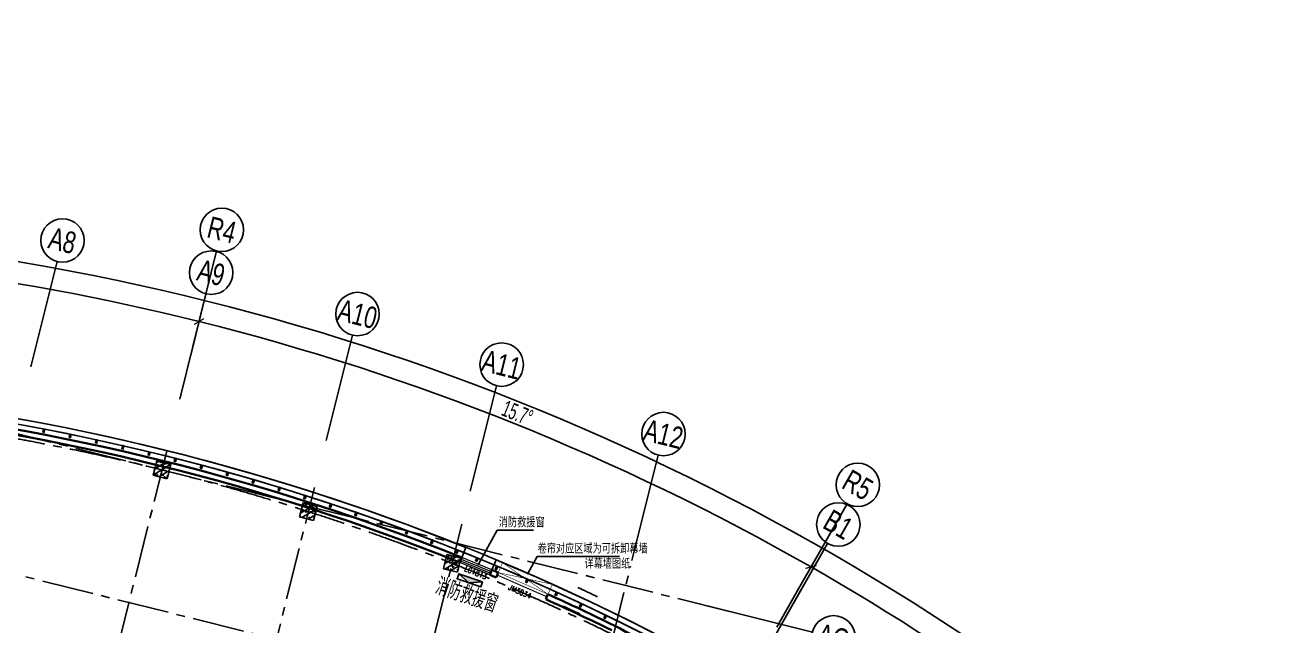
# Model space of a CAD drawing. Extents: x 138868 to 1251000, y -188972 to 132579.
# Drawn here: x 704455 to 773884, y 95453 to 128639 of the extents above; entities that cross this region are included whole.
import ezdxf
from ezdxf.enums import TextEntityAlignment as Align

# ---------------------------------------------------------------- set-up
doc = ezdxf.new("R2010")
doc.units = 0
doc.linetypes.add('CENTER2', pattern=[28.575, 19.05, -3.175, 3.175, -3.175])
doc.layers.get('0').update_dxf_attribs({"color": 8})
doc.layers.get('Defpoints').update_dxf_attribs({"color": 8})
for name, color, linetype in [('#幕墙线-平面', 8, 'Continuous'), ('#文字', 8, 'Continuous'), ('#标注', 8, 'Continuous'), ('#结构边线+内凹外凸边线', 8, 'Continuous'), ('#轴线', 8, 'CENTER2'), ('A-FLOR-UNDR', 8, 'Continuous'), ('A-ROOF', 8, 'Continuous'), ('COLUMN', 8, 'Continuous'), ('CURTWALL', 8, 'Continuous'), ('DIM_LEAD', 8, 'Continuous'), ('WINDOW_TEXT', 8, 'Continuous'), ('建-填充', 8, 'Continuous'), ('救援窗', 8, 'Continuous'), ('数据中心轮廓线', 8, 'Continuous')]:
    doc.layers.add(name, color=color, linetype=linetype)
for name, color, linetype, lineweight in [('PUB_TEXT', 8, 'Continuous', 5), ('WALL', 8, 'Continuous', 30), ('WINDOW', 8, 'Continuous', 13)]:
    doc.layers.add(name, color=color, linetype=linetype, lineweight=lineweight)
doc.styles.add('_TCH_DIM', font='SIMPLEX', dxfattribs={"bigfont": 'GBCBIG'})
doc.styles.add('_TCH_WINDOW', font='SIMPLEX', dxfattribs={"height": 3.5, "bigfont": 'GBCBIG'})
doc.styles.add('JHZX', font='jrs.shx', dxfattribs={"width": 0.6, "bigfont": 'jhz.shx'})
doc.styles.add('图纸文字', font='txt.shx', dxfattribs={"width": 0.5, "bigfont": 'HZTXT.shx'})
doc.dimstyles.new('JZBZ-300', dxfattribs={"dimscale": 300, "dimtxt": 3, "dimasz": 1.5, "dimexe": 1, "dimexo": 1, "dimgap": 0.5, "dimtad": 1, "dimdec": 0, "dimdsep": 46, "dimtxsty": 'JHZX', "dimblk1": 'ARCHTICK', "dimblk2": 'ARCHTICK', "dimsah": 1, "dimcen": 0, "dimclrd": 1, "dimclre": 1, "dimclrt": 2, "dimadec": 1, "dimazin": 2, "dimtfac": 1, "dimtdec": 0, "dimtix": 1, "dimtmove": 0, "dimatfit": 3, "dimfxl": 1, "dimtolj": 1, "dimlwd": -1, "dimlwe": -1, "dimarcsym": 1})

# ---------------------------------------------------------------- blocks, each defined once
blk = doc.blocks.new('_FZH')
at = {"layer": '建-填充', "ltscale": 300}
h = blk.add_hatch(dxfattribs=at)
h.set_pattern_fill('钢筋混凝土', color=256, scale=0.125, angle=-90)
h.set_pattern_definition([(315, (-0.5, 0.5), (0.22097, 0.22097), []), (320, (-0.5, 0.5), (-0.07844, -0.89658), [0.09375, -1.03125]), (265, (-0.5, 0.5), (0.94024, 0.17344), [0.075, -0.825]), (10.45, (-0.5065, 0.4253), (0.8618, -0.72314), [0.07968, -0.87643]), (316.18, (-0.25, 0.5), (-0.2069, -1.3341), [0.1406, -1.5469]), (6.64, (-0.2672, 0.3888), (1.2176, -1.1683), [0.1195, -1.31464]), (261.18, (-0.25, 0.5), (1.2176, -1.1683), [0.1125, -1.2375]), (291, (-0.3125, 0.375), (-0.50327, -0.74613), [0.09375, -1.03125]), (236, (-0.3125, 0.375), (0.90644, -0.30414), [0.075, -0.825]), (341.45, (-0.3544, 0.3128), (0.40316, -1.0503), [0.07968, -0.87643]), (307.5, (-0.5, 0.5), (0.41612, -0.0152), [0, -0.815, 0, -0.8375, 0, -0.828125]), (277.5, (-0.5, 0.5), (0.49301, -0.32884), [0, -0.4775, 0, -0.79625, 0, -0.315625]), (237.5, (-0.5, 0.77875), (-0.028194, -0.66728), [0, -0.3125, 0, -0.975, 0, -1.29375]), (227.5, (-0.5, 0.90375), (0.12513, -0.72898), [0, -0.40625, 0, -0.6475, 0, -0.91875])])
h.paths.add_polyline_path([(-0.5, 0.5), (-0.5, -0.5), (0.5, -0.5), (0.5, 0.5)])
at = {"layer": '#结构边线+内凹外凸边线'}
blk.add_lwpolyline([(-0.5, -0.5), (0.5, -0.5), (0.5, 0.5), (-0.5, 0.5)], close=True, dxfattribs=at)
blk = doc.blocks.new('$DorLib2D$00000213')
at = {"const_width": 0.02}
blk.add_lwpolyline([(0.5, 0), (-0.5, 0)], dxfattribs=at)
blk = doc.blocks.new('$WINLIB2D$00000001')
for points in [[(-0.5, 0.5), (-0.5, -0.5)], [(-0.5, 0.5), (0.5, 0.5)], [(0.5, -0.5), (0.5, 0.5)], [(0.5, 0.167), (-0.5, 0.167)], [(0.5, -0.167), (-0.5, -0.167)], [(-0.5, -0.5), (0.5, -0.5)]]:
    blk.add_lwpolyline(points)
blk = doc.blocks.new('A$C6e55dde9')
at = {"layer": '救援窗'}
h = blk.add_hatch(color=256, dxfattribs=at)
edge = h.paths.add_edge_path()
edge.add_arc((-839, -143), 839, 350.47785, 360)
edge.add_arc((839, -143), 839, 180, 189.52215)
edge.add_line((12, -282), (693, 0))
edge.add_line((693, 0), (-693, 0))
edge.add_line((-693, 0), (-12, -282))
edge = h.paths.add_edge_path()
edge.add_line((-12, -282), (0, -287))
edge.add_line((0, -287), (12, -282))
edge.add_arc((839, -143), 839, 180, 189.52215, ccw=False)
edge.add_arc((-839, -143), 839, -9.52215, 0, ccw=False)
blk.add_lwpolyline([(693, 0), (-693, 0), (-693, -287), (693, -287)], close=True, dxfattribs=at)
blk.add_lwpolyline([(693, 0), (0, -287), (-693, 0)], dxfattribs=at)
blk = doc.blocks.new('A$Cf5e5299f')
at = {"layer": '#标注', "ltscale": 300}
blk.add_blockref('A$C6e55dde9', (0, 0), dxfattribs=at)
at = {"layer": '#文字', "style": '图纸文字', "width": 0.7}
blk.add_text('消防救援窗', height=1000, dxfattribs=at).set_placement((-1646, -1458))
blk = doc.blocks.new('*U3166')
blk.add_line((0, -20), (0, 0))
blk.add_circle((0, -24), 4)
at = {"style": 'JHZX', "width": 0.75}
blk.add_attdef('AXES', text='', height=4, dxfattribs=at).set_placement((0, -24), align=Align.MIDDLE_CENTER)
blk = doc.blocks.new('*U3167')
blk.add_line((20, 0), (0, 0))
blk.add_circle((24, 0), 4)
at = {"style": 'JHZX', "width": 0.75}
blk.add_attdef('AXES', text='', height=4, dxfattribs=at).set_placement((24, 0), align=Align.MIDDLE_CENTER)
blk = doc.blocks.new('_ARCHTICK')
at = {"color": 0, "linetype": 'ByBlock', "const_width": 0.15}
blk.add_lwpolyline([(-0.5, -0.5), (0.5, 0.5)], dxfattribs=at)
blk = doc.blocks.new('*D3303')
at = {"layer": '#标注', "ltscale": 300, "transparency": 16777216}
for p, q in [((619691, 99692), (618494, 101944)), ((772030, 79636), (773769, 81501))]:
    blk.add_line(p, q, dxfattribs=at)
blk.add_arc((681802, -17122), 134550, 47, 118, dxfattribs=at)
at = {"layer": 'Defpoints', "color": 0, "ltscale": 300, "transparency": 16777216}
for p in [(726347, 109841), (619832, 99427), (771826, 79417), (681802, -17122)]:
    blk.add_point(p, dxfattribs=at)
at = {"layer": '#标注', "ltscale": 300, "transparency": 16777216, "xscale": 450, "yscale": 450, "zscale": 450}
for p, rotation in [((618635, 101679), 207.9999999999996), ((773565, 81282), 316.9999999936652)]:
    blk.add_blockref('_ARCHTICK', p, dxfattribs=dict(at, rotation=rotation))
at = {"layer": '#标注', "ltscale": 300, "transparency": 16777216, "insert": (699443, 116872), "char_height": 900, "attachment_point": 5, "rotation": 352.5, "style": 'JHZX'}
blk.add_mtext('\\A1;71°', dxfattribs=at)
blk = doc.blocks.new('*D3304')
at = {"layer": '#标注', "ltscale": 300, "transparency": 16777216}
for p, q in [((747351, 97798), (748020, 98971)), ((772030, 79636), (772951, 80624))]:
    blk.add_line(p, q, dxfattribs=at)
blk.add_arc((681802, -17122), 133350, 47, 60.3, dxfattribs=at)
at = {"layer": 'Defpoints', "color": 0, "ltscale": 300, "transparency": 16777216}
for p in [(747203, 97538), (764936, 87143), (771826, 79417), (681802, -17122)]:
    blk.add_point(p, dxfattribs=at)
at = {"layer": '#标注', "ltscale": 300, "transparency": 16777216, "xscale": 450, "yscale": 450, "zscale": 450}
for p, rotation in [((747871, 98710), 150.2999999171138), ((772746, 80404), 316.9999999936651)]:
    blk.add_blockref('_ARCHTICK', p, dxfattribs=dict(at, rotation=rotation))
at = {"layer": '#标注', "ltscale": 300, "transparency": 16777216, "insert": (761196, 90763), "char_height": 900, "attachment_point": 5, "rotation": 323.65, "style": 'JHZX'}
blk.add_mtext('\\A1;13.3°', dxfattribs=at)
blk = doc.blocks.new('*D3305')
at = {"layer": '#标注', "ltscale": 300, "transparency": 16777216}
for p, q in [((713808, 111249), (714135, 112558)), ((747351, 97798), (748020, 98971))]:
    blk.add_line(p, q, dxfattribs=at)
blk.add_arc((681802, -17122), 133350, 60.3, 76, dxfattribs=at)
at = {"layer": 'Defpoints', "color": 0, "ltscale": 300, "transparency": 16777216}
for p in [(713736, 110957), (737031, 104254), (747203, 97538), (681802, -17122)]:
    blk.add_point(p, dxfattribs=at)
at = {"layer": '#标注', "ltscale": 300, "transparency": 16777216, "xscale": 450, "yscale": 450, "zscale": 450}
for p, rotation in [((714062, 112267), 165.999999999999), ((747871, 98710), 330.2999999171137)]:
    blk.add_blockref('_ARCHTICK', p, dxfattribs=dict(at, rotation=rotation))
at = {"layer": '#标注', "ltscale": 300, "transparency": 16777216, "insert": (731655, 107206), "char_height": 900, "attachment_point": 5, "rotation": 338.15, "style": 'JHZX'}
blk.add_mtext('\\A1;15.7°', dxfattribs=at)
blk = doc.blocks.new('*D3306')
at = {"layer": '#标注', "ltscale": 300, "transparency": 16777216}
for p, q in [((681802, 115178), (681802, 116528)), ((713808, 111249), (714135, 112558))]:
    blk.add_line(p, q, dxfattribs=at)
blk.add_arc((681802, -17122), 133350, 76, 90, dxfattribs=at)
at = {"layer": 'Defpoints', "color": 0, "ltscale": 300, "transparency": 16777216}
for p in [(681802, 114878), (703428, 114463), (713736, 110957), (681802, -17122)]:
    blk.add_point(p, dxfattribs=at)
at = {"layer": '#标注', "ltscale": 300, "transparency": 16777216, "xscale": 450, "yscale": 450, "zscale": 450}
for p, rotation in [((681802, 116228), 179.9999999999997), ((714062, 112267), 345.999999999999)]:
    blk.add_blockref('_ARCHTICK', p, dxfattribs=dict(at, rotation=rotation))
at = {"layer": '#标注', "ltscale": 300, "transparency": 16777216, "insert": (698126, 115830), "char_height": 900, "attachment_point": 5, "rotation": 353, "style": 'JHZX'}
blk.add_mtext('\\A1;14°', dxfattribs=at)
blk = doc.blocks.new('LZ')
at = {"layer": '#幕墙线-平面', "ltscale": 250}
for points in [[(-33, 0, -0.414214), (-40, 7), (-40, 172, -0.414214), (-33, 180), (32, 180, -0.414214), (40, 172), (40, 7, -0.414214), (32, 0)], [(-33, 6, -0.414214), (-34, 7), (-34, 172, -0.414214), (-33, 174), (32, 174, -0.414214), (34, 172), (34, 7, -0.414214), (32, 6)]]:
    blk.add_lwpolyline(points, format="xyb", close=True, dxfattribs=at)

msp = doc.modelspace()

# ---------------------------------------------------------------- linework, layer by layer
at = {"layer": '#幕墙线-平面', "ltscale": 500}
msp.add_lwpolyline([(761785.7, 80236.5, 0.2860735), (629644.4, 97576.2, 0.4324632), (625892.4, 86538), (640625.3, 58829.5, 0.3897333), (650836.5, 55230.5, -0.2739153), (730366.8, 44807, 0.3894), (741154.3, 45646.2), (762558.2, 68599.1, 0.4327153)], format="xyb", close=True, dxfattribs=at)
at = {"layer": '#幕墙线-平面'}
msp.add_lwpolyline([(761595.3, 80004.7, 0.2860735), (629768.6, 97303.1, 0.4324632), (626157.3, 86678.9), (640890.2, 58970.3, 0.3897333), (650718.5, 55506.3, -0.2739153), (730551.9, 45043.1, 0.3894), (740934.9, 45850.8), (762338.8, 68803.7, 0.4327153), (761595.3, 80004.7)], format="xyb", dxfattribs=at)
at = {"layer": '#轴线', "ltscale": 150}
for p, q in [((743295, 96270.1), (692712.7, 108881.7)), ((698103, 48258), (712284.1, 105135.7)), ((708532.1, 55365), (720434.6, 103103.5)), ((741468.4, 88944.4), (690886.2, 101556)), ((716682.6, 53332.8), (728585.1, 101071.4)), ((735807.3, 90355.9), (737900, 98748.9)), ((716245.4, 43264.1), (747202.5, 97537.8)), ((716375.7, 43189.9), (747332.8, 97463.4))]:
    msp.add_line(p, q, dxfattribs=at)
msp.add_arc((681802, -17121.6), 124900, 45.623668, 118.956278, dxfattribs=at)
at = {"layer": 'A-FLOR-UNDR'}
for centre, radius, start in [((682570.2, -16126.9), 125200, 64.701001), ((681802, -17121.6), 125400, 60.3)]:
    msp.add_arc(centre, radius, start, 65.250806, dxfattribs=at)
at = {"layer": 'A-ROOF'}
msp.add_arc((681802, -17121.6), 125150, 64.794717, 65.250806, dxfattribs=at)
at = {"layer": 'CURTWALL'}
for p, q in [((728582.1, 99226.1), (728805.9, 99782.8)), ((730247.3, 98542.6), (730479.1, 99096))]:
    msp.add_line(p, q, dxfattribs=at)
msp.add_lwpolyline([(627737.9, 96357.8, -0.2908992), (761595.3, 80004.7, -0.4327153), (762338.8, 68803.7), (740934.9, 45850.8, -0.3894), (730551.9, 45043.1, 0.2739153), (650718.5, 55506.3, -0.3897333), (640890.2, 58970.3), (626157.3, 86678.9, -0.4324632), (629768.6, 97303.1, -0.085564), (671084.8, 108120.7)], format="xyb", dxfattribs=at)
at = {"layer": 'DIM_LEAD'}
for p, q in [((729492.5, 98855.9), (730528, 100744.2)), ((729492.5, 98855.9), (730528, 100744.2)), ((730528, 100744.2), (732549.1, 100744.2)), ((730528, 100744.2), (732549.1, 100744.2)), ((732225.1, 98349.2), (732742.8, 99293.4)), ((732742.8, 99293.4), (737299, 99293.4))]:
    msp.add_line(p, q, dxfattribs=at)
at = {"layer": 'DIM_LEAD', "const_width": 60}
for points in [[(729478.1, 98829.6, 1), (729506.9, 98882.2, 1)], [(729478.1, 98829.6, 1), (729506.9, 98882.2, 1)], [(732210.6, 98322.9, 1), (732239.5, 98375.5, 1)]]:
    msp.add_lwpolyline(points, format="xyb", close=True, dxfattribs=at)
at = {"layer": 'WALL'}
for p, q in [((728468.2, 98948.5), (728582.1, 99226.1)), ((730247.3, 98542.6), (730133.4, 98265.1)), ((730470.9, 98123.1), (730590.9, 98398.1)), ((733340.4, 97197.9), (733220.3, 96923))]:
    msp.add_line(p, q, dxfattribs=at)
for centre, radius, start, end in [((681802, -17121.6), 125100, 68.097324, 84.055194), ((681802, -17121.6), 125400, 68.096338, 84.05618), ((681802, -17121.6), 125100, 67.10523, 67.272918), ((681802, -17121.6), 125400, 67.103586, 67.273904), ((681802, -17121.6), 125100, 63.889727, 65.731198), ((681802, -17121.6), 125400, 63.889614, 65.732841), ((733723.2, 88841.6), 7400, 330.3, 63.796006)]:
    msp.add_arc(centre, radius, start, end, dxfattribs=at)
at = {"layer": '数据中心轮廓线'}
for points in [[(634798.1, 99782.8, -0.0742725), (671011.3, 108415.5), (673463.9, 98578.4), (690140, 98578.4), (692592.7, 108415.5, -0.0742725), (728805.9, 99782.8, -0.0742725)], [(730479.1, 99096, -0.0729021), (761785.7, 80236.5, -0.4327153), (762558.2, 68599.1), (741154.3, 45646.2, -0.3894), (730366.8, 44807, 0.2739153), (650836.5, 55230.5, -0.3897333), (640625.3, 58829.5), (625892.4, 86538, -0.4324632), (629644.4, 97576.2, -0.0075359), (633124.9, 99096)]]:
    msp.add_lwpolyline(points, format="xyb", dxfattribs=at)
at = {"layer": '数据中心轮廓线', "const_width": 30}
for points in [[(733587, 97744.9), (733340.4, 97197.9), (730590.9, 98398.1), (730828.9, 98943.3), (733587, 97744.9)], [(733340.4, 97197.9), (730828.9, 98943.3)], [(730590.9, 98398.1), (733587, 97744.9)]]:
    msp.add_lwpolyline(points, dxfattribs=at)

# ---------------------------------------------------------------- block references
at = {"layer": '#幕墙线-平面', "ltscale": 300}
for p, xscale, rotation in [((705502.7, 106323.8), -1, 169.131841161789), ((706964.4, 106034.2), -0.9999999999999996, 168.4525908167552), ((708422.7, 105727.2), -0.9999999999999996, 167.7733404717212), ((709877.2, 105403), -1, 167.0940901266873), ((711327.7, 105061.6), -0.9999999999999997, 166.4148397816535), ((712774.1, 104702.9), -1, 165.7355894366195), ((714216.1, 104327.2), -0.9999999999999998, 165.0563390915856), ((715653.6, 103934.4), -1, 164.3770887465517), ((717086.3, 103524.6), -0.9999999999999997, 163.6978384015179), ((718514.1, 103097.8), -1, 163.0185880564839), ((719936.7, 102654.2), -0.9999999999999996, 162.3393377114501), ((721354, 102193.7), -0.9999999999999997, 161.6600873664162), ((722765.7, 101716.4), -0.9999999999999998, 160.9808370213824), ((724171.6, 101222.4), -1, 160.3015866763484), ((725571.6, 100711.8), -1, 159.6223363313145), ((726965.4, 100184.7), -1, 158.9430859862806), ((728352.9, 99641), -1, 158.2638356412467), ((729446.7, 99199), -1, 156.9053349511789), ((730534.9, 98745.6), -1, 156.9053349511789), ((732203.7, 98031.2), -1, 156.9053349511789), ((733834.3, 97303.6), -1, 156.226084606145)]:
    msp.add_blockref('LZ', p, dxfattribs=dict(at, xscale=xscale, rotation=rotation))
at = {"layer": '#幕墙线-平面'}
for p, rotation in [((735187, 96678.8), 154.8682120763795), ((736532.2, 96038), 154.1890503662801)]:
    msp.add_blockref('LZ', p, dxfattribs=dict(at, rotation=rotation))
at = {"layer": '#标注'}
ref = msp.add_blockref('*U3166', (713582.2, 110341.8), dxfattribs=dict(at, xscale=-300.0000000000002, yscale=300.0000000000002, zscale=300.0000000000001, rotation=166.0000000000068))
ref.add_attrib('AXES', 'R4', dxfattribs={"layer": '0', "height": 1200, "rotation": 346, "style": 'JHZX', "width": 0.75}).set_placement((715324, 117327.9), align=Align.MIDDLE_CENTER)
ref = msp.add_blockref('*U3166', (704779, 109756.9), dxfattribs=dict(at, xscale=-300.0000000000002, yscale=300.0000000000001, zscale=300.0000000000001, rotation=166.0000000000068))
ref.add_attrib('AXES', 'A8', dxfattribs={"layer": '0', "height": 1200, "rotation": 346, "style": 'JHZX', "width": 0.75}).set_placement((706520.8, 116743), align=Align.MIDDLE_CENTER)
ref = msp.add_blockref('*U3166', (712993.3, 107979.3), dxfattribs=dict(at, xscale=-300.0000000000002, yscale=300.0000000000001, zscale=300.0000000000001, rotation=166.0000000000068))
ref.add_attrib('AXES', 'A9', dxfattribs={"layer": '0', "height": 1200, "rotation": 346, "style": 'JHZX', "width": 0.75}).set_placement((714735.2, 114965.4), align=Align.MIDDLE_CENTER)
ref = msp.add_blockref('*U3166', (721080.3, 105693.9), dxfattribs=dict(at, xscale=-300.0000000000002, yscale=300.0000000000001, zscale=300.0000000000001, rotation=166.0000000000068))
ref.add_attrib('AXES', 'A10', dxfattribs={"layer": '0', "height": 1200, "rotation": 346, "style": 'JHZX', "width": 0.75}).set_placement((722822.1, 112680), align=Align.MIDDLE_CENTER)
ref = msp.add_blockref('*U3166', (729040.2, 102897.4), dxfattribs=dict(at, xscale=-300.0000000000002, yscale=300.0000000000001, zscale=300.0000000000001, rotation=166.0000000000068))
ref.add_attrib('AXES', 'A11', dxfattribs={"layer": '0', "height": 1200, "rotation": 346, "style": 'JHZX', "width": 0.75}).set_placement((730782, 109883.5), align=Align.MIDDLE_CENTER)
ref = msp.add_blockref('*U3166', (737978.2, 99063.7), dxfattribs=dict(at, xscale=-300.0000000000002, yscale=300.0000000000001, zscale=300.0000000000001, rotation=166.0000000000068))
ref.add_attrib('AXES', 'A12', dxfattribs={"layer": '0', "height": 1200, "rotation": 346, "style": 'JHZX', "width": 0.75}).set_placement((739720.1, 106049.8), align=Align.MIDDLE_CENTER)
ref = msp.add_blockref('*U3166', (746892.8, 96985.9), dxfattribs=dict(at, xscale=-300.0000000000001, yscale=300.0000000000002, zscale=300.0000000000001, rotation=150.3434108133427))
ref.add_attrib('AXES', 'R5', dxfattribs={"layer": '0', "height": 1200, "rotation": 330.343411, "style": 'JHZX', "width": 0.75}).set_placement((750455.3, 103242.7), align=Align.MIDDLE_CENTER)
ref = msp.add_blockref('*U3166', (745811.3, 94799.7), dxfattribs=dict(at, xscale=-300.0000000000002, yscale=300.0000000000002, zscale=300.0000000000001, rotation=150.2825580386363))
ref.add_attrib('AXES', 'B1', dxfattribs={"layer": '0', "height": 1200, "rotation": 330.282558, "style": 'JHZX', "width": 0.75}).set_placement((749380.6, 101052.8), align=Align.MIDDLE_CENTER)
at = {"layer": '#标注', "ltscale": 300, "rotation": 341.7054517836006}
msp.add_blockref('A$Cf5e5299f', (729065, 98108.4), dxfattribs=at)
at = {"layer": '#标注', "xscale": 300, "yscale": 300, "rotation": 345.9999999999856}
msp.add_blockref('*U3167', (742130.6, 96560.4), dxfattribs=at).add_auto_attribs({'AXES': 'AG'})
at = {"layer": 'COLUMN', "xscale": 799.9999999999869, "yscale": 799.9999999999869, "zscale": 799.9999999999869, "rotation": 76.0000000000087}
for p in [(712018, 104068.3), (720100.1, 101761.8), (728044.4, 98902.7)]:
    msp.add_blockref('_FZH', p, dxfattribs=at)
at = {"layer": 'WINDOW'}
ref = msp.add_blockref('$WINLIB2D$00000001', (729357.7, 98745.6), dxfattribs=dict(at, xscale=-1800.000000000001, yscale=300, zscale=1800, rotation=337.6851209403864))
ref.add_attrib('A', 'LC1813', (728694.8, 98499.5), dxfattribs={"layer": 'WINDOW_TEXT', "height": 297.5, "rotation": 337.685121, "style": '_TCH_WINDOW', "width": 0.705882})
ref = msp.add_blockref('$DorLib2D$00000213', (731905.6, 97660.5), dxfattribs=dict(at, xscale=2999.999999999999, yscale=2999.999999999999, zscale=2999.999999999999, rotation=156.4182137214496))
ref.add_attrib('A', 'JM3034', (731123.9, 97467.3), dxfattribs={"layer": 'WINDOW_TEXT', "height": 297.5, "rotation": 336.418214, "style": '_TCH_WINDOW', "width": 0.705882})

# ---------------------------------------------------------------- texts
at = {"layer": 'PUB_TEXT', "style": '_TCH_DIM'}
for s, height, p in [('消防救援窗', 506.38, (730621.1, 100901.7)), ('消防救援窗', 506.38, (730621.1, 100901.7)), ('卷帘对应区域为可拆卸幕墙', 506.383, (732768.3, 99450.9)), ('详幕墙图纸', 506.38, (735359.8, 98610.9))]:
    msp.add_text(s, height=height, dxfattribs=at).set_placement(p)

# ---------------------------------------------------------------- dimensions: what is measured, and where the dimension line sits
at = {"layer": '#标注', "ltscale": 300}
for base, p1, p2, picture, middle in [((726346.6, 109840.9), (771825.8, 79417.1), (619831.7, 99427.5), '*D3303', (699442.6, 116872.2)), ((703428.4, 114463.1), (713735.7, 110957.4), (681802, 114878.4), '*D3306', (698126.4, 115830)), ((737030.7, 104253.9), (747202.5, 97537.8), (713735.7, 110957.4), '*D3305', (731655.2, 107205.6)), ((764935.7, 87142.5), (771825.8, 79417.1), (747202.5, 97537.8), '*D3304', (761196.3, 90763.3))]:
    dim = msp.add_angular_dim_3p(base=base, center=(681802, -17121.6), p1=p1, p2=p2, dimstyle='JZBZ-300', override={"dimclrd": 256, "dimclre": 256, "dimclrt": 256}, dxfattribs=at)
    dim.commit()
    dim.dimension.update_dxf_attribs({"geometry": picture, "text_midpoint": middle})

doc.saveas('drawing.dxf')
